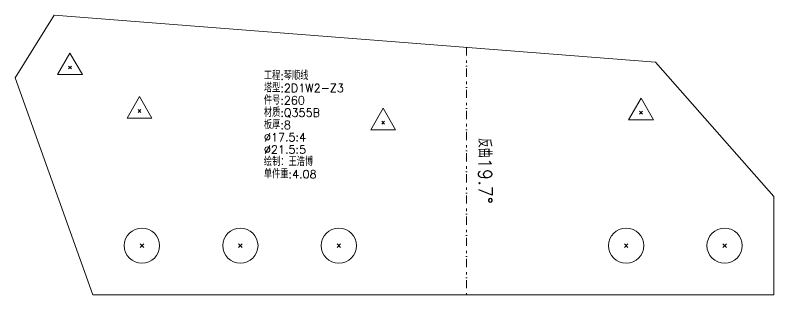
# Model space of a CAD drawing. Extents: x -580 to 8755, y 0 to 14723.
# Drawn here: x 7821.7 to 8284, y 10921.2 to 11091.7 of the extents above; entities that cross this region are included whole.
import ezdxf
from ezdxf.enums import TextEntityAlignment as Align

# ---------------------------------------------------------------- set-up
doc = ezdxf.new("R2010")
doc.units = 0
doc.header["$MEASUREMENT"] = 0
doc.linetypes.add('自定义线型', pattern=[12.9, 5, -3, 1.5, -2, 0.4, -1])
doc.layers.add('1', color=7, linetype='CONTINUOUS', lineweight=25)
doc.styles.get("Standard").update_dxf_attribs({"font": 'simplex.shx', "width": 0.7, "height": 3, "bigfont": 'gbhzfs.shx'})

msp = doc.modelspace()

# ---------------------------------------------------------------- linework, layer by layer
at = {"layer": '1', "color": 7, "linetype": 'Continuous', "lineweight": 18}
for p, q in [((7845.55062, 11091.72087), (7821.70067, 11053.56095)), ((8211.91313, 11063.07061), (7845.55062, 11091.72087)), ((8284.02305, 10981.16515), (8211.91313, 11063.07061)), ((7821.70067, 11053.56095), (7868.93026, 10921.16515)), ((8284.02305, 10921.16515), (8284.02305, 10981.16515)), ((7868.93026, 10921.16515), (8284.02305, 10921.16515))]:
    msp.add_line(p, q, dxfattribs=at)
at = {"layer": '1', "color": 7, "linetype": 'Continuous', "lineweight": 13}
for p, q in [((7855.0906, 11068.56493), (7847.5131, 11055.43993)), ((7862.6681, 11055.43993), (7855.0906, 11068.56493)), ((7854.2156, 11058.93993), (7855.9656, 11060.68993)), ((7855.9656, 11058.93993), (7854.2156, 11060.68993)), ((7847.5131, 11055.43993), (7862.6681, 11055.43993)), ((7897.49052, 11042.06499), (7889.91302, 11028.93999)), ((7905.06802, 11028.93999), (7897.49052, 11042.06499)), ((8203.12656, 11041.0354), (8195.54906, 11027.9104)), ((8210.70406, 11027.9104), (8203.12656, 11041.0354)), ((7896.61552, 11032.43999), (7898.36552, 11034.18999)), ((7898.36552, 11032.43999), (7896.61552, 11034.18999)), ((8045.93025, 11034.91515), (8038.35275, 11021.79015)), ((8053.50775, 11021.79015), (8045.93025, 11034.91515)), ((8202.25156, 11031.4104), (8204.00156, 11033.1604)), ((8204.00156, 11031.4104), (8202.25156, 11033.1604)), ((7889.91302, 11028.93999), (7905.06802, 11028.93999)), ((8045.05525, 11025.29015), (8046.80525, 11027.04015)), ((8046.80525, 11025.29015), (8045.05525, 11027.04015)), ((8195.54906, 11027.9104), (8210.70406, 11027.9104)), ((8038.35275, 11021.79015), (8053.50775, 11021.79015)), ((7897.85526, 10950.09015), (7900.00526, 10952.24015)), ((7900.00526, 10950.09015), (7897.85526, 10952.24015)), ((7957.85526, 10950.09015), (7960.00526, 10952.24015)), ((7960.00526, 10950.09015), (7957.85526, 10952.24015)), ((8017.85526, 10950.09015), (8020.00526, 10952.24015)), ((8020.00526, 10950.09015), (8017.85526, 10952.24015)), ((8192.94806, 10950.09015), (8195.09806, 10952.24015)), ((8195.09806, 10950.09015), (8192.94806, 10952.24015)), ((8252.94804, 10950.09016), (8255.09804, 10952.24016)), ((8255.09804, 10950.09016), (8252.94804, 10952.24016))]:
    msp.add_line(p, q, dxfattribs=at)
at = {"layer": '1', "color": 190, "linetype": '自定义线型', "lineweight": 13}
msp.add_line((8096.70879, 11072.07981), (8096.70879, 10921.16515), dxfattribs=at)
at = {"layer": '1', "color": 7, "linetype": 'Continuous', "lineweight": 13}
for centre in [(7898.93026, 10951.16515), (7958.93026, 10951.16515), (8018.93026, 10951.16515), (8194.02306, 10951.16515), (8254.02304, 10951.16516)]:
    msp.add_circle(centre, 10.75, dxfattribs=at)

# ---------------------------------------------------------------- texts
at = {"layer": '1', "color": 7, "linetype": 'Continuous', "lineweight": 18}
for s, p in [('工程:琴顺线', (7973.26612, 11050.7588)), ('塔型:2D1W2-Z3', (7973.26612, 11043.2588)), ('件号:260', (7973.26612, 11035.7588)), ('材质:Q355B', (7973.26612, 11028.2588)), ('板厚:8', (7973.26612, 11020.7588)), ('%%c17.5:4', (7973.26612, 11013.2588)), ('%%c21.5:5', (7973.26612, 11005.7588)), ('绘制：王浩博', (7973.26612, 10998.2588)), ('单件重:4.08', (7973.26612, 10990.7588))]:
    msp.add_text(s, height=5, dxfattribs=at).set_placement(p, align=Align.BOTTOM_LEFT)
at = {"layer": '1', "color": 7, "linetype": 'Continuous', "lineweight": 13}
msp.add_text('反曲19.7%%d', height=8, rotation=271, dxfattribs=at).set_placement((8101.70879, 10996.62248), align=Align.BOTTOM_CENTER)

doc.saveas('drawing.dxf')
